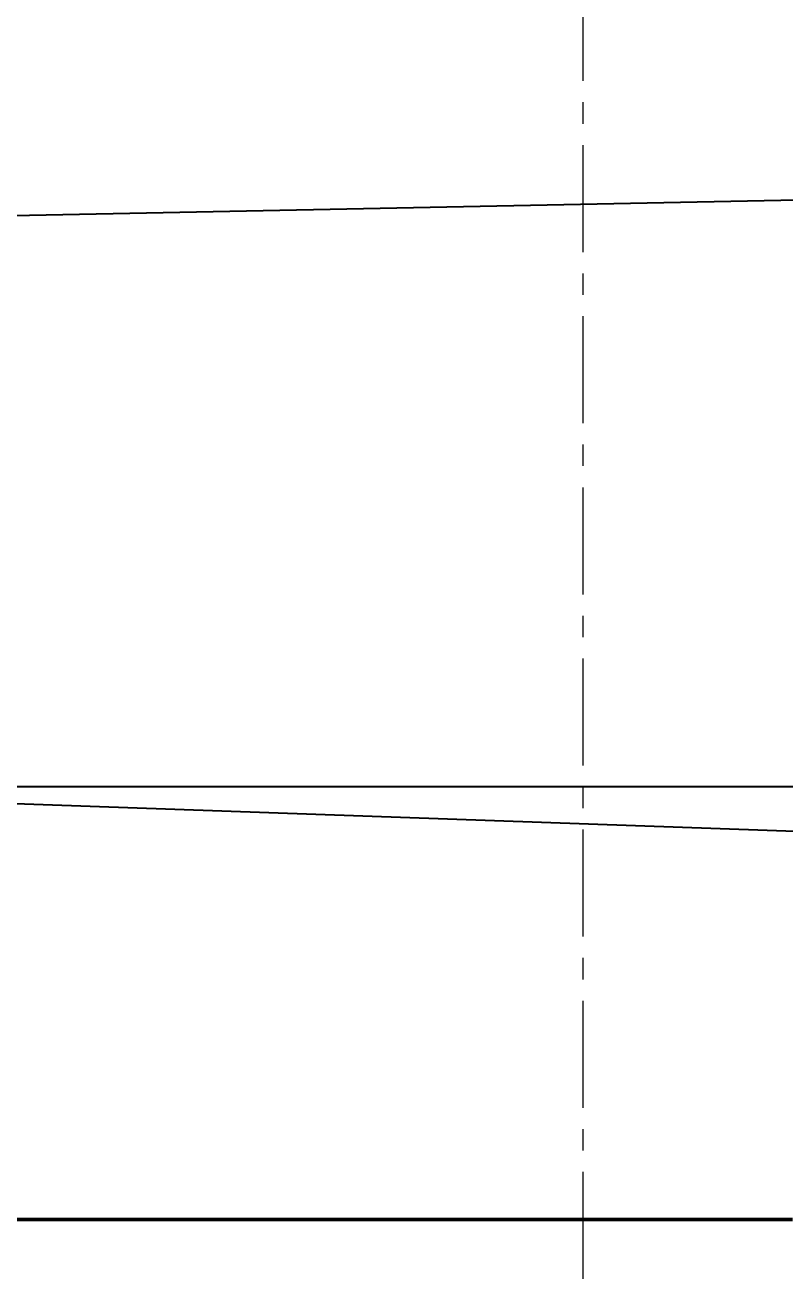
# Model space of a CAD drawing. Header units: millimetres. Extents: x 0 to 1682, y 0 to 1188.
# Drawn here: x 683.42 to 699.2, y 742.67 to 768.82 of the extents above; entities that cross this region are included whole.
import ezdxf

# ---------------------------------------------------------------- set-up
doc = ezdxf.new("R2010")
doc.units = ezdxf.units.MM
doc.header["$LTSCALE"] = 0.7
doc.linetypes.add('CENTER', pattern=[5.08, 3.175, -0.635, 0.635, -0.635])
doc.layers.add('07_ОСИ', color=2, linetype='CENTER', lineweight=18)
doc.layers.add('20_ВИДИМЫЕ', color=7, linetype='Continuous', lineweight=50)
doc.layers.add('09_РАЗМЕРЫ', color=7, linetype='Continuous')
doc.styles.add('ГОСТ', font='isocpeur.ttf')
doc.dimstyles.new('ГОСТ', dxfattribs={"dimscale": 2, "dimtxt": 3.5, "dimasz": 3, "dimexe": 2, "dimexo": 0, "dimgap": 1, "dimtad": 1, "dimdec": 1, "dimtxsty": 'ГОСТ', "dimcen": 2.5, "dimclrd": 7, "dimclre": 7, "dimclrt": 7, "dimazin": 3, "dimtfac": 1, "dimtmove": 0, "dimatfit": 3, "dimarcsym": 0})

msp = doc.modelspace()

# ---------------------------------------------------------------- linework, layer by layer
at = {"layer": '07_ОСИ'}
msp.add_line((695, 809), (695, 692), dxfattribs=at)
at = {"layer": '09_РАЗМЕРЫ'}
for p, q in [((560, 762.4), (860, 768.4)), ((560, 757), (860, 746.4))]:
    msp.add_line(p, q, dxfattribs=at)
at = {"layer": '20_ВИДИМЫЕ'}
msp.add_lwpolyline([(682.237, 744), (683.421, 744), (684.604, 744), (685.788, 744), (686.972, 744), (688.155, 744), (689.392, 744), (690.639, 744), (691.885, 744), (693.131, 744), (694.377, 744), (695.623, 744), (696.869, 744), (698.115, 744), (699.361, 744)], dxfattribs=at)

# ---------------------------------------------------------------- dimensions: what is measured, and where the dimension line sits
at = {"layer": '09_РАЗМЕРЫ'}
for base, p1, p2, text in [((890, 753), (612, 753), (612, 895), '142*'), ((850, 753), (647.5, 753), (647.5, 830), '77')]:
    msp.add_linear_dim(base=base, p1=p1, p2=p2, angle=90, text=text, dimstyle='ГОСТ', override={"dimtxsty": 'ГОСТ'}, dxfattribs=at).render()
msp.add_linear_dim(base=(372.5, 667), p1=(372.5, 764), p2=(747.5, 764), dimstyle='ГОСТ', override={"dimtxsty": 'ГОСТ'}, dxfattribs=at).render()

doc.saveas('drawing.dxf')
